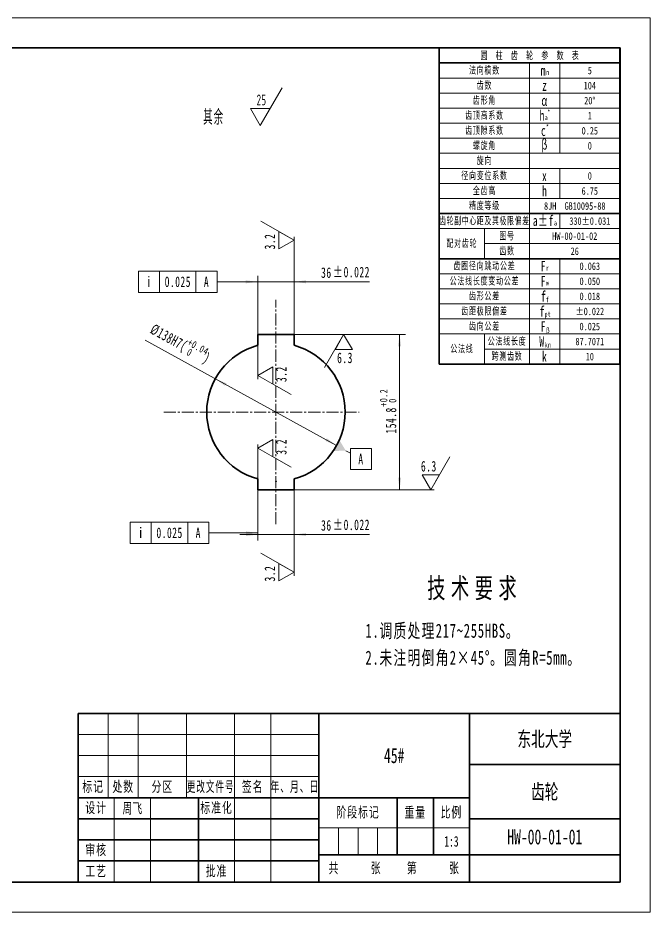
# Model space of a CAD drawing. Header units: millimetres. Extents: x -630 to 630, y -446 to 446.
# Drawn here: x 0 to 630, y -446 to 446 of the extents above; entities that cross this region are included whole.
import ezdxf
from ezdxf.enums import TextEntityAlignment as Align

# ---------------------------------------------------------------- set-up
doc = ezdxf.new("R2010")
doc.units = ezdxf.units.MM
doc.header["$PDSIZE"] = -5
doc.linetypes.add('点画线', pattern=[18, 12, -2, 2, -2])
doc.layers.get('0').update_dxf_attribs({"lineweight": 35})
for name, color, linetype, lineweight in [('中心线层', 1, '点画线', 18), ('尺寸线层', 3, 'Continuous', 18), ('粗实线层', 7, 'Continuous', 35), ('细实线层', 7, 'Continuous', 18)]:
    doc.layers.add(name, color=color, linetype=linetype, lineweight=lineweight)
doc.styles.add('_CAXA_TXTSTYLE_OVERRID_1', font='', dxfattribs={"width": 0.667, "height": 3.5})
doc.styles.add('TitleStyle', font='', dxfattribs={"width": 0.667})
doc.styles.add('机械', font='isocp', dxfattribs={"width": 0.667, "bigfont": 'gbcbig.shx'})
doc.styles.add('标准', font='', dxfattribs={"width": 0.667})
doc.styles.get('_CAXA_TXTSTYLE_OVERRID_1').set_extended_font_data('宋体')
doc.styles.get('TitleStyle').set_extended_font_data('宋体')
doc.styles.get('标准').set_extended_font_data('宋体')
doc.dimstyles.new('标准', dxfattribs={"dimscale": 3, "dimtxt": 3.5, "dimasz": 4, "dimexe": 2, "dimexo": 0, "dimtad": 1, "dimdsep": 46, "dimtxsty": '标准', "dimblk": '_CAXARROW', "dimcen": 0, "dimdle": 6, "dimazin": 2, "dimtfac": 0.707107, "dimtdec": 3, "dimtmove": 2, "dimatfit": 3, "dimfxl": 1, "dimfrac": 2, "dimtolj": 1, "dimarcsym": 1})

# ---------------------------------------------------------------- blocks, each defined once
blk = doc.blocks.new('*X2')
at = {"color": 3, "true_color": 0x00ff00}
for p, q in [((241.54, 338.16), (263.31, 375.86)), ((241.54, 338.16), (231.65, 355.3)), ((231.65, 355.3), (251.43, 355.3))]:
    blk.add_line(p, q, dxfattribs=at)
at = {"color": 3, "true_color": 0x00ff00, "line_spacing_factor": 1.15057, "style": '机械'}
for s, insert, char_height, width, attachment_point in [('\\T1.1;25', (247.8, 363.78), 10.605, 13.1871, 6), ('\\T1.1;  {\\H1.42857x; 其余   }', (169.5, 354.03), 10.5, 187.615, 1)]:
    blk.add_mtext(s, dxfattribs=dict(at, insert=insert, char_height=char_height, width=width, attachment_point=attachment_point))
blk = doc.blocks.new('*X4')
at = {"char_height": 3.5, "attachment_point": 1, "line_spacing_factor": 0.99982, "style": '_CAXA_TXTSTYLE_OVERRID_1'}
for s, insert, width in [('\\T1.1;m', (-26.31, -5.75), 3.2344), ('\\T1.1;{\\H0.5x;n}', (-24.51, -7.19), 1.4607)]:
    blk.add_mtext(s, dxfattribs=dict(at, insert=insert, width=width))
blk = doc.blocks.new('*X5')
at = {"char_height": 3.5, "attachment_point": 1, "line_spacing_factor": 0.99982, "style": '_CAXA_TXTSTYLE_OVERRID_1'}
for s, insert, width in [('\\T1.1;h', (-26.69, -20.71), 2.9475), ('\\T1.1;{\\H0.5x;*}', (-24.1, -20.5), 1.4216), ('\\T1.1;{\\H0.5x;a}', (-24.95, -22.21), 1.4607)]:
    blk.add_mtext(s, dxfattribs=dict(at, insert=insert, width=width))
blk = doc.blocks.new('*X6')
at = {"char_height": 3.5, "attachment_point": 1, "line_spacing_factor": 0.99982, "style": '_CAXA_TXTSTYLE_OVERRID_1'}
for s, insert, width in [('\\T1.1;c', (-26.22, -25.75), 2.5301), ('\\T1.1;{\\H0.5x;*}', (-24.58, -25.46), 1.4216)]:
    blk.add_mtext(s, dxfattribs=dict(at, insert=insert, width=width))
blk = doc.blocks.new('*X7')
at = {"char_height": 3.5, "attachment_point": 1, "line_spacing_factor": 0.99982, "style": '_CAXA_TXTSTYLE_OVERRID_1'}
for s, insert, width in [('\\T1.1;a%%Pf', (-28.92, -55.61), 13.5531), ('\\T1.1;{\\H0.5x;a}', (-21.89, -57.22), 1.4607)]:
    blk.add_mtext(s, dxfattribs=dict(at, insert=insert, width=width))
blk = doc.blocks.new('*X8')
at = {"char_height": 3.5, "attachment_point": 1, "line_spacing_factor": 0.99982, "style": '_CAXA_TXTSTYLE_OVERRID_1'}
for s, insert, width in [('\\T1.1;F', (-26.28, -70.75), 3.0518), ('\\T1.1;{\\H0.5x;r}', (-24.52, -72.19), 1.4216)]:
    blk.add_mtext(s, dxfattribs=dict(at, insert=insert, width=width))
blk = doc.blocks.new('*X9')
at = {"char_height": 3.5, "attachment_point": 1, "line_spacing_factor": 0.99982, "style": '_CAXA_TXTSTYLE_OVERRID_1'}
for s, insert, width in [('\\T1.1;F', (-26.33, -75.75), 3.0518), ('\\T1.1;{\\H0.5x;w}', (-24.57, -77.15), 1.6433)]:
    blk.add_mtext(s, dxfattribs=dict(at, insert=insert, width=width))
blk = doc.blocks.new('*X10')
at = {"char_height": 3.5, "attachment_point": 1, "line_spacing_factor": 0.99982, "style": '_CAXA_TXTSTYLE_OVERRID_1'}
for s, insert, width in [('\\T1.1;f', (-26.22, -80.75), 2.791), ('\\T1.1;{\\H0.5x;f}', (-24.56, -82.71), 1.3955)]:
    blk.add_mtext(s, dxfattribs=dict(at, insert=insert, width=width))
blk = doc.blocks.new('*X11')
at = {"char_height": 3.5, "attachment_point": 1, "line_spacing_factor": 0.99982, "style": '_CAXA_TXTSTYLE_OVERRID_1'}
for s, insert, width in [('\\T1.1;f', (-26.66, -85.75), 2.791), ('\\T1.1;{\\H0.5x;pt}', (-25.01, -87.54), 3.1666)]:
    blk.add_mtext(s, dxfattribs=dict(at, insert=insert, width=width))
blk = doc.blocks.new('*X12')
at = {"char_height": 3.5, "attachment_point": 1, "line_spacing_factor": 0.99982, "style": '_CAXA_TXTSTYLE_OVERRID_1'}
for s, insert, width in [('\\T1.1;F', (-26.3, -90.75), 3.0518), ('\\T1.1;{\\H0.5x;β}', (-24.54, -92.86), 1.4998)]:
    blk.add_mtext(s, dxfattribs=dict(at, insert=insert, width=width))
blk = doc.blocks.new('*X13')
at = {"char_height": 3.5, "attachment_point": 1, "line_spacing_factor": 0.99982, "style": '_CAXA_TXTSTYLE_OVERRID_1'}
for s, insert, width in [('\\T1.1;W', (-26.77, -95.75), 3.2344), ('\\T1.1;{\\H0.5x;kn}', (-24.96, -97.75), 3.297)]:
    blk.add_mtext(s, dxfattribs=dict(at, insert=insert, width=width))
blk = doc.blocks.new('*X3')
at = {"layer": '粗实线层'}
for p, q in [((-60, 0), (0, 0)), ((-60, -105), (-60, 0)), ((0, -105), (0, 0)), ((-60, -5), (0, -5)), ((-60, -55), (0, -55)), ((-60, -70), (0, -70)), ((-60, -105), (0, -105))]:
    blk.add_line(p, q, dxfattribs=at)
at = {"layer": '细实线层'}
for p, q in [((-30, -105), (-30, -5)), ((-20, -35), (-20, -5)), ((-60, -10), (0, -10)), ((-60, -15), (0, -15)), ((-60, -20), (0, -20)), ((-60, -25), (0, -25)), ((-60, -30), (0, -30)), ((-60, -35), (0, -35)), ((-60, -40), (0, -40)), ((-20, -50), (-20, -40)), ((-60, -45), (0, -45)), ((-60, -50), (0, -50)), ((-20, -60), (-20, -55)), ((-60, -60), (0, -60)), ((-45, -70), (-45, -60)), ((0, -65), (-45, -65)), ((-20, -105), (-20, -70)), ((-60, -75), (0, -75)), ((-60, -80), (0, -80)), ((-60, -85), (0, -85)), ((-60, -90), (0, -90)), ((-60, -95), (0, -95)), ((-45, -105), (-45, -95)), ((-45, -100), (0, -100))]:
    blk.add_line(p, q, dxfattribs=at)
at = {"layer": '尺寸线层'}
for name in ['*X4', '*X5', '*X6', '*X7', '*X8', '*X9', '*X10', '*X11', '*X12', '*X13']:
    blk.add_blockref(name, (0, 0), dxfattribs=at)
at = {"layer": '尺寸线层', "attachment_point": 5, "line_spacing_factor": 0.99982, "style": '标准'}
for s, insert, char_height, width in [('\\T1.1;法向模数', (-45, -7.5), 2.5, 58), ('\\T1.1;齿数', (-45, -12.5), 2.5, 58), ('\\T1.1;z', (-25, -12.5), 3.5, 18), ('\\T1.1;齿形角', (-45, -17.5), 2.5, 58), ('\\T1.1;α', (-25, -17.5), 3.5, 18), ('\\T1.1;齿顶高系数', (-45, -22.5), 2.5, 58), ('\\T1.1;齿顶隙系数', (-45, -27.5), 2.5, 58), ('\\T1.1;螺旋角', (-45, -32.5), 2.5, 58), ('\\T1.1;β', (-25, -32.5), 3.5, 18), ('\\T1.1;旋向', (-45, -37.5), 2.5, 58), ('\\T1.1;径向变位系数', (-45, -42.5), 2.5, 58), ('\\T1.1;x', (-25, -42.5), 3.5, 18), ('\\T1.1;全齿高', (-45, -47.5), 2.5, 58), ('\\T1.1;h', (-25, -47.5), 3.5, 18), ('\\T1.1;精度等级', (-45, -52.5), 2.5, 58), ('\\T1.1;{\\W0.651563;齿轮副中心距及其极限偏差}', (-45, -57.5), 2.5, 58), ('\\T1.1;图号', (-37.5, -62.5), 2.5, 28), ('\\T1.1;配对齿轮', (-52.5, -65), 2.5, 28), ('\\T1.1;齿数', (-37.5, -67.5), 2.5, 28), ('\\T1.1;齿圈径向跳动公差', (-45, -72.5), 2.5, 58), ('\\T1.1;公法线长度变动公差', (-45, -77.5), 2.5, 58), ('\\T1.1;齿形公差', (-45, -82.5), 2.5, 58), ('\\T1.1;齿距极限偏差', (-45, -87.5), 2.5, 58), ('\\T1.1;齿向公差', (-45, -92.5), 2.5, 58), ('\\T1.1;公法线长度', (-37.5, -97.5), 2.5, 28), ('\\T1.1;公法线', (-52.5, -100), 2.5, 28), ('\\T1.1;跨测齿数', (-37.5, -102.5), 2.5, 28), ('\\T1.1;k', (-25, -102.5), 3.5, 18)]:
    blk.add_mtext(s, dxfattribs=dict(at, insert=insert, char_height=char_height, width=width))
at = {"layer": '尺寸线层', "style": '标准', "width": 0.667}
for tag, p in [('标题', (-30, -2.5)), ('法向模数', (-10, -7.5)), ('齿数', (-10, -12.5)), ('齿形角', (-10, -17.5)), ('齿顶高系数', (-10, -22.5)), ('齿顶隙系数', (-10, -27.5)), ('螺旋角', (-10, -32.5)), ('旋向', (-15, -37.5)), ('径向变位系数', (-10, -42.5)), ('全齿高', (-10, -47.5)), ('精度等级', (-15, -52.5)), ('齿轮副中心距', (-10, -57.5)), ('配对齿轮图号', (-15, -62.5)), ('配对齿轮齿数', (-15, -67.5)), ('齿圈跳动公差', (-10, -72.5)), ('公法线公差', (-10, -77.5)), ('齿形公差', (-10, -82.5)), ('齿距极限偏差', (-10, -87.5)), ('齿向公差', (-10, -92.5)), ('公法线长度', (-10, -97.5)), ('跨测齿数', (-10, -102.5))]:
    blk.add_attdef(tag, text='', height=2.61, dxfattribs=at).set_placement(p, align=Align.MIDDLE_CENTER)
blk = doc.blocks.new('*X15')
at = {"color": 0, "char_height": 10.5, "attachment_point": 1, "rotation": 90, "line_spacing_factor": 1.15057, "style": '标准'}
for s, insert, width in [('\\T1.1;{\\H0.707107x;+0.2}', (360.76, 58.07), 60.9096), ('\\T1.1;{\\H0.707107x;0}', (369.62, 61.99), 60.9096), ('\\T1.1;154.8', (366.54, 31.35), 170.749)]:
    blk.add_mtext(s, dxfattribs=dict(at, insert=insert, width=width))
blk = doc.blocks.new('*X14')
at = {"layer": '尺寸线层', "linetype": 'Continuous'}
for points in [[(380.35, 130.1), (378.85, 118.1), (381.85, 118.1)], [(380.35, -24.7), (378.85, -12.7), (381.85, -12.7)]]:
    blk.add_hatch(color=0, dxfattribs=at).paths.add_polyline_path(points, flags=0)
at = {"layer": '尺寸线层', "color": 0, "linetype": 'Continuous'}
for p, q in [((275.17, 130.1), (386.35, 130.1)), ((380.35, -24.7), (380.35, 130.1)), ((257.17, -24.7), (386.35, -24.7))]:
    blk.add_line(p, q, dxfattribs=at)
at = {"layer": '尺寸线层', "color": 0}
blk.add_blockref('*X15', (0, 0), dxfattribs=at)
blk = doc.blocks.new('_CAXARROW')
blk.add_hatch(color=0).paths.add_polyline_path([(0, 0), (-1, 0.125), (-1, -0.125)], flags=0)
blk = doc.blocks.new('*X16')
at = {"layer": '尺寸线层', "color": 0, "linetype": 'Continuous'}
for p, q in [((0, 0), (-19.05, -33)), ((0, 0), (8.66, -15)), ((8.66, -15), (-8.66, -15))]:
    blk.add_line(p, q, dxfattribs=at)
at = {"layer": '尺寸线层', "color": 0, "insert": (-6.56, -23.4), "char_height": 10.5, "width": 23.0998, "attachment_point": 4, "line_spacing_factor": 1.15057, "style": '标准'}
blk.add_mtext('\\T1.1;6.3', dxfattribs=at)
blk = doc.blocks.new('*X18')
at = {"color": 0, "char_height": 10.5, "attachment_point": 1, "line_spacing_factor": 1.15057, "style": '标准'}
for s, insert, width in [('\\T1.1;36', (302.11, 196.93), 193.6623), ('\\T1.1;%%P0.022', (314.1, 197.51), 150.2427)]:
    blk.add_mtext(s, dxfattribs=dict(at, insert=insert, width=width))
blk = doc.blocks.new('*X17')
at = {"layer": '尺寸线层', "linetype": 'Continuous'}
for points in [[(239.17, 182.53), (227.17, 184.03), (227.17, 181.03)], [(275.17, 182.53), (287.17, 184.03), (287.17, 181.03)]]:
    blk.add_hatch(color=0, dxfattribs=at).paths.add_polyline_path(points, flags=0)
at = {"layer": '尺寸线层', "color": 0, "linetype": 'Continuous'}
for p, q in [((239.17, 130.1), (239.17, 188.53)), ((275.17, 130.1), (275.17, 188.53)), ((221.17, 182.53), (350.52, 182.53))]:
    blk.add_line(p, q, dxfattribs=at)
at = {"layer": '尺寸线层', "color": 0}
blk.add_blockref('*X18', (0, 0), dxfattribs=at)
blk = doc.blocks.new('*X19')
at = {"layer": '尺寸线层', "linetype": 'Continuous', "lineweight": -2}
blk.add_hatch(color=0, dxfattribs=at).paths.add_polyline_path([(0, 0), (-12, -1.5), (-12, 1.5)], flags=0)
at = {"layer": '尺寸线层', "color": 0, "linetype": 'Continuous', "lineweight": -2}
for p, q in [((-118.95, 10.5), (-97.95, 10.5)), ((-118.95, -10.5), (-118.95, 10.5)), ((-97.95, 10.5), (-97.95, -10.5)), ((-97.95, 10.5), (-40.51, 10.5)), ((-61.51, 10.5), (-61.51, -10.5)), ((-40.51, 10.5), (-40.51, -10.5)), ((-20.79, 0), (-40.51, 0)), ((0, 0), (-20.79, 0)), ((-97.95, -10.5), (-118.95, -10.5)), ((-97.95, -10.5), (-40.51, -10.5))]:
    blk.add_line(p, q, dxfattribs=at)
at = {"layer": '尺寸线层', "color": 0, "char_height": 10.5, "width": 21, "attachment_point": 5, "line_spacing_factor": 1.15057, "style": '标准'}
for s, insert in [('{\\fCXGDT;\\W1;\\T1;i}', (-108.45, 0)), ('\\T1.1;A', (-51.01, 0))]:
    blk.add_mtext(s, dxfattribs=dict(at, insert=insert))
at = {"layer": '尺寸线层', "color": 0, "lineweight": -2, "insert": (-92.7, 0), "char_height": 10.5, "width": 51.8963, "attachment_point": 4, "line_spacing_factor": 1.15057, "style": '标准'}
blk.add_mtext('\\T1.1;0.025', dxfattribs=at)
blk = doc.blocks.new('*X38')
at = {"layer": '粗实线层'}
for p, q in [((0, 56), (-180, 56)), ((-180, 56), (-180, 0)), ((-100, 56), (-100, 0)), ((-50, 56), (-50, 0)), ((0, 0), (0, 56)), ((0, 39), (-50, 39)), ((-50, 28), (-180, 28)), ((-140, 28), (-140, 0)), ((-74, 28), (-74, 9)), ((-62, 28), (-62, 9)), ((-100, 21), (-180, 21)), ((0, 21), (-50, 21)), ((-100, 14), (-180, 14)), ((0, 9), (-100, 9)), ((-100, 7), (-180, 7)), ((0, 0), (-180, 0))]:
    blk.add_line(p, q, dxfattribs=at)
at = {"layer": '细实线层'}
for p, q in [((-170, 56), (-170, 28)), ((-160, 56), (-160, 28)), ((-144, 56), (-144, 28)), ((-128, 56), (-128, 0)), ((-116, 56), (-116, 0)), ((-100, 49), (-180, 49)), ((-100, 42), (-180, 42)), ((-100, 35), (-180, 35)), ((-168, 28), (-168, 0)), ((-156, 28), (-156, 0)), ((-50, 18), (-100, 18)), ((-93.5, 18), (-93.5, 9)), ((-87, 18), (-87, 9)), ((-80.5, 18), (-80.5, 9))]:
    blk.add_line(p, q, dxfattribs=at)
at = {"layer": '尺寸线层', "char_height": 3.5, "attachment_point": 5, "line_spacing_factor": 0.99982, "style": '标准'}
for s, insert, width in [('\\T1.1;标记', (-175, 31.5), 18), ('\\T1.1;处数', (-165, 31.5), 18), ('\\T1.1;分区', (-152, 31.5), 30), ('\\T1.1;{\\W0.589113;更改文件号}', (-136, 31.5), 30), ('\\T1.1;签名', (-122, 31.5), 22), ('\\T1.1;{\\W0.602058;年、月、日}', (-108, 31.5), 30), ('\\T1.1;设计', (-174, 24.5), 22), ('\\T1.1;标准化', (-134, 24.5), 22), ('\\T1.1;阶段标记', (-87, 23), 50), ('\\T1.1;重量', (-68, 23), 22), ('\\T1.1;比例', (-56, 23), 22), ('\\T1.1;审核', (-174, 10.5), 22), ('\\T1.1;批准', (-134, 3.5), 22), ('\\T1.1;共', (-95, 4.5), 8), ('\\T1.1;张', (-81, 4.5), 8), ('\\T1.1;第', (-69, 4.5), 8), ('\\T1.1;张', (-55, 4.5), 8), ('\\T1.1;工艺', (-174, 3.5), 22)]:
    blk.add_mtext(s, dxfattribs=dict(at, insert=insert, width=width))
at = {"layer": '尺寸线层', "style": '标准'}
for tag, height, width, p in [('标记C', 3.65, 0.661301, (-175, 52.5)), ('处数C', 3.65, 0.661301, (-165, 52.5)), ('分区C', 3.65, 0.667, (-152, 52.5)), ('更改文件号C', 3.65, 0.495546, (-136, 52.5)), ('更改签名C', 3.65, 0.445051, (-122, 52.5)), ('更改日期C', 3.65, 0.606888, (-108, 52.5)), ('单位名称', 5.22, 0.667, (-25, 47.5)), ('标记B', 3.65, 0.661301, (-175, 45.5)), ('处数B', 3.65, 0.661301, (-165, 45.5)), ('分区B', 3.65, 0.667, (-152, 45.5)), ('更改文件号B', 3.65, 0.495546, (-136, 45.5)), ('更改签名B', 3.65, 0.445051, (-122, 45.5)), ('更改日期B', 3.65, 0.606888, (-108, 45.5)), ('材料名称', 5.22, 0.667, (-75, 42)), ('标记A', 3.65, 0.661301, (-175, 38.5)), ('处数A', 3.65, 0.661301, (-165, 38.5)), ('分区A', 3.65, 0.667, (-152, 38.5)), ('更改文件号A', 3.65, 0.495546, (-136, 38.5)), ('更改签名A', 3.65, 0.445051, (-122, 38.5)), ('更改日期A', 3.65, 0.606888, (-108, 38.5)), ('图纸名称', 5.22, 0.667, (-25, 30)), ('设计', 3.65, 0.667, (-162, 24.5)), ('设计日期', 3.65, 0.667, (-148, 24.5)), ('标准化', 3.65, 0.667, (-122, 24.5)), ('标准化日期', 3.65, 0.551084, (-108, 24.5)), ('图纸编号', 5.22, 0.667, (-25, 15)), ('阶段标记S', 3.65, 0.222525, (-96.75, 13.5)), ('阶段标记A', 3.65, 0.222525, (-90.25, 13.5)), ('阶段标记B', 3.65, 0.222525, (-83.75, 13.5)), ('阶段标记C', 3.65, 0.222525, (-77.25, 13.5)), ('重量', 3.65, 0.667, (-68, 13.5)), ('图纸比例', 3.65, 0.507715, (-56, 13.5)), ('审核', 3.65, 0.667, (-162, 10.5)), ('审核日期', 3.65, 0.667, (-148, 10.5)), ('页数', 3.65, 0.667, (-88, 4.5)), ('页码', 3.65, 0.667, (-62, 4.5)), ('投影符号', 3.65, 0.667, (-25, 4.5)), ('工艺', 3.65, 0.667, (-162, 3.5)), ('工艺日期', 3.65, 0.667, (-148, 3.5)), ('批准', 3.65, 0.667, (-122, 3.5)), ('批准日期', 3.65, 0.667, (-108, 3.5))]:
    blk.add_attdef(tag, text='', height=height, dxfattribs=dict(at, width=width)).set_placement(p, align=Align.MIDDLE_CENTER)
blk = doc.blocks.new('*X40')
at = {"color": 0, "char_height": 10.5, "attachment_point": 1, "rotation": 331.23446, "line_spacing_factor": 1.15057, "style": '标准'}
for s, insert, width in [('\\T1.1;%%C138H7(', (135.95, 141.13), 249.1564), ('\\T1.1;{\\H0.707107x;0}', (170.95, 116.6), 76.4911), ('\\T1.1;{\\H0.707107x;+0.04}', (171.77, 126.26), 76.4911), ('\\T1.1;)', (188.47, 112.3), 249.1564)]:
    blk.add_mtext(s, dxfattribs=dict(at, insert=insert, width=width))
blk = doc.blocks.new('*X39')
at = {"layer": '尺寸线层', "linetype": 'Continuous'}
for points in [[(196.68, 85.9), (207.92, 81.44), (206.48, 78.81)], [(317.65, 19.49), (307.85, 26.58), (306.41, 23.95)]]:
    blk.add_hatch(color=0, dxfattribs=at).paths.add_polyline_path(points, flags=0)
at = {"layer": '尺寸线层', "color": 0, "linetype": 'Continuous'}
blk.add_line((126.72, 124.31), (317.65, 19.49), dxfattribs=at)
at = {"layer": '尺寸线层', "color": 0}
blk.add_blockref('*X40', (0, 0), dxfattribs=at)
blk = doc.blocks.new('*X41')
at = {"layer": '尺寸线层'}
blk.add_hatch(color=0, dxfattribs=at).paths.add_polyline_path([(2.93, 5.31), (-2.93, -5.31), (9.19, -5.08)], flags=0)
at = {"layer": '尺寸线层', "color": 0, "lineweight": -2}
for p, q in [((9.19, -5.08), (13.78, -7.62)), ((34.78, -2.92), (13.78, -2.92)), ((13.78, -23.92), (13.78, -2.92)), ((34.78, -2.92), (34.78, -23.92)), ((13.78, -23.92), (34.78, -23.92))]:
    blk.add_line(p, q, dxfattribs=at)
at = {"layer": '尺寸线层', "color": 0, "lineweight": -2, "insert": (24.28, -13.42), "char_height": 10.5, "width": 21, "attachment_point": 5, "line_spacing_factor": 1.15057, "style": '标准'}
blk.add_mtext('\\T1.1;A', dxfattribs=at)
blk = doc.blocks.new('*X43')
at = {"color": 0, "char_height": 10.5, "attachment_point": 1, "line_spacing_factor": 1.15057, "style": '标准'}
for s, insert, width in [('\\T1.1;%%P0.022', (314.1, -54.32), 150.2427), ('\\T1.1;36', (302.11, -54.9), 193.6623)]:
    blk.add_mtext(s, dxfattribs=dict(at, insert=insert, width=width))
blk = doc.blocks.new('*X42')
at = {"layer": '尺寸线层', "linetype": 'Continuous'}
for points in [[(239.17, -69.3), (227.17, -70.8), (227.17, -67.8)], [(275.17, -69.3), (287.17, -70.8), (287.17, -67.8)]]:
    blk.add_hatch(color=0, dxfattribs=at).paths.add_polyline_path(points, flags=0)
at = {"layer": '尺寸线层', "color": 0, "linetype": 'Continuous'}
for p, q in [((239.17, -24.7), (239.17, -75.3)), ((275.17, -24.7), (275.17, -75.3)), ((350.52, -69.3), (221.17, -69.3))]:
    blk.add_line(p, q, dxfattribs=at)
at = {"layer": '尺寸线层', "color": 0}
blk.add_blockref('*X43', (0, 0), dxfattribs=at)
blk = doc.blocks.new('*X44')
at = {"layer": '尺寸线层', "linetype": 'Continuous', "lineweight": -2}
blk.add_hatch(color=0, dxfattribs=at).paths.add_polyline_path([(0, 0), (-12, -1.5), (-12, 1.5)], flags=0)
at = {"layer": '尺寸线层', "color": 0, "linetype": 'Continuous', "lineweight": -2}
for p, q in [((-127.35, 10.5), (-106.35, 10.5)), ((-127.35, -10.5), (-127.35, 10.5)), ((-106.35, 10.5), (-106.35, -10.5)), ((-106.35, 10.5), (-48.9, 10.5)), ((-69.9, 10.5), (-69.9, -10.5)), ((-48.9, 10.5), (-48.9, -10.5)), ((-43.86, 0), (-48.9, 0)), ((0, 0), (-43.86, 0)), ((-106.35, -10.5), (-127.35, -10.5)), ((-106.35, -10.5), (-48.9, -10.5))]:
    blk.add_line(p, q, dxfattribs=at)
at = {"layer": '尺寸线层', "color": 0, "char_height": 10.5, "width": 21, "attachment_point": 5, "line_spacing_factor": 1.15057, "style": '标准'}
for s, insert in [('{\\fCXGDT;\\W1;\\T1;i}', (-116.85, 0)), ('\\T1.1;A', (-59.4, 0))]:
    blk.add_mtext(s, dxfattribs=dict(at, insert=insert))
at = {"layer": '尺寸线层', "color": 0, "lineweight": -2, "insert": (-101.1, 0), "char_height": 10.5, "width": 51.8963, "attachment_point": 4, "line_spacing_factor": 1.15057, "style": '标准'}
blk.add_mtext('\\T1.1;0.025', dxfattribs=at)
blk = doc.blocks.new('*X45')
at = {"layer": '尺寸线层', "color": 0, "linetype": 'Continuous'}
for p, q in [((0, 0), (19.05, 33)), ((0, 0), (-8.66, 15)), ((-8.66, 15), (8.66, 15))]:
    blk.add_line(p, q, dxfattribs=at)
at = {"layer": '尺寸线层', "color": 0, "linetype": 'Continuous', "lineweight": -2}
blk.add_line((-25.07, 0), (3.5, 0), dxfattribs=at)
at = {"layer": '尺寸线层', "color": 0, "insert": (5.93, 23.4), "char_height": 10.5, "width": 23.0998, "attachment_point": 6, "line_spacing_factor": 1.15057, "style": '标准'}
blk.add_mtext('\\T1.1;6.3', dxfattribs=at)
blk = doc.blocks.new('*X46')
at = {"layer": '尺寸线层', "color": 0, "linetype": 'Continuous', "lineweight": -2}
blk.add_line((0, 31.59), (0, -3.5), dxfattribs=at)
at = {"layer": '尺寸线层', "color": 0, "linetype": 'Continuous'}
for p, q in [((0, 0), (-33, 19.05)), ((-15, -8.66), (-15, 8.66)), ((0, 0), (-15, -8.66))]:
    blk.add_line(p, q, dxfattribs=at)
at = {"layer": '尺寸线层', "color": 0, "insert": (-24.03, 6.56), "char_height": 10.5, "width": 23.0998, "attachment_point": 6, "rotation": 90, "line_spacing_factor": 1.15057, "style": '标准'}
blk.add_mtext('\\T1.1;3.2', dxfattribs=at)
blk = doc.blocks.new('*X47')
at = {"layer": '尺寸线层', "color": 0, "linetype": 'Continuous'}
for p, q in [((0, 0), (-33, 19.05)), ((-15, -8.66), (-15, 8.66)), ((0, 0), (-15, -8.66))]:
    blk.add_line(p, q, dxfattribs=at)
at = {"layer": '尺寸线层', "color": 0, "linetype": 'Continuous', "lineweight": -2}
blk.add_line((0, -35.43), (0, 3.5), dxfattribs=at)
at = {"layer": '尺寸线层', "color": 0, "insert": (-24.03, 6.56), "char_height": 10.5, "width": 23.0998, "attachment_point": 6, "rotation": 90, "line_spacing_factor": 1.15057, "style": '标准'}
blk.add_mtext('\\T1.1;3.2', dxfattribs=at)
blk = doc.blocks.new('*X48')
at = {"layer": '尺寸线层', "color": 0, "linetype": 'Continuous', "lineweight": -2}
blk.add_line((0, 30.13), (0, -3.5), dxfattribs=at)
at = {"layer": '尺寸线层', "color": 0, "linetype": 'Continuous'}
for p, q in [((0, 0), (15, 8.66)), ((0, 0), (33, -19.05)), ((15, 8.66), (15, -8.66))]:
    blk.add_line(p, q, dxfattribs=at)
at = {"layer": '尺寸线层', "color": 0, "insert": (23.4, -6.56), "char_height": 10.5, "width": 23.0998, "attachment_point": 4, "rotation": 90, "line_spacing_factor": 1.15057, "style": '标准'}
blk.add_mtext('\\T1.1;3.2', dxfattribs=at)
blk = doc.blocks.new('*X49')
at = {"layer": '尺寸线层', "color": 0, "linetype": 'Continuous'}
for p, q in [((0, 0), (15, 8.66)), ((0, 0), (33, -19.05)), ((15, 8.66), (15, -8.66))]:
    blk.add_line(p, q, dxfattribs=at)
at = {"layer": '尺寸线层', "color": 0, "linetype": 'Continuous', "lineweight": -2}
blk.add_line((0, -30.7), (0, 3.5), dxfattribs=at)
at = {"layer": '尺寸线层', "color": 0, "insert": (23.4, -6.56), "char_height": 10.5, "width": 23.0998, "attachment_point": 4, "rotation": 90, "line_spacing_factor": 1.15057, "style": '标准'}
blk.add_mtext('\\T1.1;3.2', dxfattribs=at)
blk = doc.blocks.new('*X50')
at = {"layer": '尺寸线层', "color": 0, "lineweight": -2, "line_spacing_factor": 1.15057}
for s, insert, char_height, width, attachment_point, style in [('\\T1.3;技术要求', (108.87, 0), 20, 485.9002, 2, 'TitleStyle'), ('\\T1.1;1.调质处理217~255HBS。\\P2.未注明倒角2×45%%D。圆角R=5mm。', (0, -45.55), 14, 242.9501, 1, '标准')]:
    blk.add_mtext(s, dxfattribs=dict(at, insert=insert, char_height=char_height, width=width, attachment_point=attachment_point, style=style))
blk = doc.blocks.new('*X51')
at = {"layer": '粗实线层'}
for p, q in [((200, 138.5), (-200, 138.5)), ((200, -138.5), (200, 138.5)), ((-200, -138.5), (200, -138.5))]:
    blk.add_line(p, q, dxfattribs=at)
at = {"layer": '细实线层'}
for p, q in [((210, 148.5), (-210, 148.5)), ((210, -148.5), (210, 148.5)), ((-210, -148.5), (210, -148.5))]:
    blk.add_line(p, q, dxfattribs=at)

msp = doc.modelspace()

# ---------------------------------------------------------------- linework, layer by layer
at = {"layer": '中心线层'}
for p, q in [((257.166, -59.064), (257.166, 164.458)), ((145.405, 52.697), (340.168, 52.697))]:
    msp.add_line(p, q, dxfattribs=at)
at = {"layer": '粗实线层'}
for p, q in [((239.166, 119.308), (239.166, 130.097)), ((239.166, 130.097), (275.166, 130.097)), ((275.166, 119.308), (275.166, 130.097)), ((239.166, -13.914), (239.166, -24.703)), ((275.166, -13.914), (275.166, -24.703)), ((239.166, -24.703), (275.166, -24.703))]:
    msp.add_line(p, q, dxfattribs=at)
msp.add_arc((257.166, 52.697), 69, 105.121665, 254.878335, dxfattribs=at)
msp.add_point((257.166, -16.303), dxfattribs=at)

# ---------------------------------------------------------------- block references
at = {"layer": '尺寸线层', "color": 3}
msp.add_blockref('*X2', (0, 0), dxfattribs=at)
at = {"layer": '尺寸线层'}
msp.add_blockref('*X50', (346.288, -112.567), dxfattribs=at)
at = {"layer": '粗实线层'}
ref = msp.add_blockref('*X3', (599.911, 415.563), dxfattribs=dict(at, xscale=3, yscale=3, zscale=3))
ref.add_attrib('标题', '圆  柱  齿  轮  参  数  表', dxfattribs={"layer": '尺寸线层', "height": 7.5, "style": '标准', "width": 0.667}).set_placement((509.911, 408.063), align=Align.MIDDLE_CENTER)
ref.add_attrib('法向模数', '5', dxfattribs={"layer": '尺寸线层', "height": 7.5, "style": '标准', "width": 0.667}).set_placement((569.911, 393.063), align=Align.MIDDLE_CENTER)
ref.add_attrib('齿数', '104', dxfattribs={"layer": '尺寸线层', "height": 7.5, "style": '标准', "width": 0.667}).set_placement((569.911, 378.063), align=Align.MIDDLE_CENTER)
ref.add_attrib('齿形角', '20%%D', dxfattribs={"layer": '尺寸线层', "height": 7.5, "style": '标准', "width": 0.667}).set_placement((569.911, 363.063), align=Align.MIDDLE_CENTER)
ref.add_attrib('齿顶高系数', '1', dxfattribs={"layer": '尺寸线层', "height": 7.5, "style": '标准', "width": 0.667}).set_placement((569.911, 348.063), align=Align.MIDDLE_CENTER)
ref.add_attrib('齿顶隙系数', '0.25', dxfattribs={"layer": '尺寸线层', "height": 7.5, "style": '标准', "width": 0.667}).set_placement((569.911, 333.063), align=Align.MIDDLE_CENTER)
ref.add_attrib('螺旋角', '0', dxfattribs={"layer": '尺寸线层', "height": 7.5, "style": '标准', "width": 0.667}).set_placement((569.911, 318.063), align=Align.MIDDLE_CENTER)
ref.add_attrib('径向变位系数', '0', dxfattribs={"layer": '尺寸线层', "height": 7.5, "style": '标准', "width": 0.667}).set_placement((569.911, 288.063), align=Align.MIDDLE_CENTER)
ref.add_attrib('全齿高', '6.75', dxfattribs={"layer": '尺寸线层', "height": 7.5, "style": '标准', "width": 0.667}).set_placement((569.911, 273.063), align=Align.MIDDLE_CENTER)
ref.add_attrib('精度等级', '8JH  GB10095-88', dxfattribs={"layer": '尺寸线层', "height": 7.5, "style": '标准', "width": 0.667}).set_placement((554.911, 258.063), align=Align.MIDDLE_CENTER)
ref.add_attrib('齿轮副中心距', '330%%P0.031', dxfattribs={"layer": '尺寸线层', "height": 7.5, "style": '标准', "width": 0.667}).set_placement((569.911, 243.063), align=Align.MIDDLE_CENTER)
ref.add_attrib('配对齿轮图号', 'HW-00-01-02', dxfattribs={"layer": '尺寸线层', "height": 7.5, "style": '标准', "width": 0.667}).set_placement((554.911, 228.063), align=Align.MIDDLE_CENTER)
ref.add_attrib('配对齿轮齿数', '26', dxfattribs={"layer": '尺寸线层', "height": 7.5, "style": '标准', "width": 0.667}).set_placement((554.911, 213.063), align=Align.MIDDLE_CENTER)
ref.add_attrib('齿圈跳动公差', '0.063', dxfattribs={"layer": '尺寸线层', "height": 7.5, "style": '标准', "width": 0.667}).set_placement((569.911, 198.063), align=Align.MIDDLE_CENTER)
ref.add_attrib('公法线公差', '0.050', dxfattribs={"layer": '尺寸线层', "height": 7.5, "style": '标准', "width": 0.667}).set_placement((569.911, 183.063), align=Align.MIDDLE_CENTER)
ref.add_attrib('齿形公差', '0.018', dxfattribs={"layer": '尺寸线层', "height": 7.5, "style": '标准', "width": 0.667}).set_placement((569.911, 168.063), align=Align.MIDDLE_CENTER)
ref.add_attrib('齿距极限偏差', '%%P0.022', dxfattribs={"layer": '尺寸线层', "height": 7.5, "style": '标准', "width": 0.667}).set_placement((569.911, 153.063), align=Align.MIDDLE_CENTER)
ref.add_attrib('齿向公差', '0.025', dxfattribs={"layer": '尺寸线层', "height": 7.5, "style": '标准', "width": 0.667}).set_placement((569.911, 138.063), align=Align.MIDDLE_CENTER)
ref.add_attrib('公法线长度', '87.7071', dxfattribs={"layer": '尺寸线层', "height": 7.5, "style": '标准', "width": 0.667}).set_placement((569.911, 123.063), align=Align.MIDDLE_CENTER)
ref.add_attrib('跨测齿数', '10', dxfattribs={"layer": '尺寸线层', "height": 7.5, "style": '标准', "width": 0.667}).set_placement((569.911, 108.063), align=Align.MIDDLE_CENTER)
ref = msp.add_blockref('*X38', (600, -415.5), dxfattribs=dict(at, xscale=3, yscale=3, zscale=3))
ref.add_attrib('单位名称', '东北大学', dxfattribs={"layer": '尺寸线层', "height": 15, "style": '标准', "width": 0.667}).set_placement((525, -273), align=Align.MIDDLE_CENTER)
ref.add_attrib('图纸名称', '齿轮', dxfattribs={"layer": '尺寸线层', "height": 15, "style": '标准', "width": 0.667}).set_placement((525, -325.5), align=Align.MIDDLE_CENTER)
ref.add_attrib('图纸编号', 'HW-00-01-01', dxfattribs={"layer": '尺寸线层', "height": 15, "style": '标准', "width": 0.667}).set_placement((525, -370.5), align=Align.MIDDLE_CENTER)
ref.add_attrib('材料名称', '45#', dxfattribs={"layer": '尺寸线层', "height": 15, "style": '标准', "width": 0.667}).set_placement((375, -289.5), align=Align.MIDDLE_CENTER)
ref.add_attrib('图纸比例', '1:3', dxfattribs={"layer": '尺寸线层', "height": 10.5, "style": '标准', "width": 0.667}).set_placement((432, -375), align=Align.MIDDLE_CENTER)
ref.add_attrib('设计', '周飞', dxfattribs={"layer": '尺寸线层', "height": 10.5, "style": '标准', "width": 0.667}).set_placement((114, -342), align=Align.MIDDLE_CENTER)

# ---------------------------------------------------------------- dimensions: what is measured, and where the dimension line sits
at = {"layer": '尺寸线层'}
dim = msp.add_linear_dim(base=(380.349, 130.097), p1=(257.166, -24.703), p2=(275.166, 130.097), angle=90, dimstyle='标准', override={"dimsah": 1, "dimtol": 1, "dimtp": 0.2, "dimtm": 0, "dimtfill": 1, "dimtzin": 8}, dxfattribs=at)
dim.commit()
dim.dimension.update_dxf_attribs({"geometry": '*X14', "text_midpoint": (380.349, 52.697)})
dim = msp.add_linear_dim(base=(239.166, -69.3), p1=(275.166, -24.703), p2=(239.166, -24.703), dimstyle='标准', override={"dimsah": 1, "dimtol": 1, "dimtp": 0.022, "dimtm": 0.022, "dimtfac": 1, "dimtfill": 1, "dimtzin": 8}, dxfattribs=at)
dim.commit()
dim.dimension.update_dxf_attribs({"geometry": '*X42', "text_midpoint": (326.314, -69.3), "dimtype": 160})

# ---------------------------------------------------------------- wipeouts: each hides what was drawn before it
for points in [[(260.166, 215.299), (275.166, 223.96), (275.166, 223.96), (260.166, 232.62), (260.166, 232.62)], [(198.471, 182.53), (198.471, 183.03), (198.471, 183.03), (198.471, 193.03), (198.471, 193.03), (177.471, 193.03), (177.471, 193.03), (141.023, 193.03), (141.023, 193.03), (120.023, 193.03), (120.023, 193.03), (120.023, 183.03), (120.023, 183.03), (120.023, 172.03), (120.023, 172.03), (141.023, 172.03), (141.023, 172.03), (177.471, 172.03), (177.471, 172.03), (198.471, 172.03), (198.471, 172.03)], [(190.262, -67.604), (190.262, -67.104), (190.262, -67.104), (190.262, -57.104), (190.262, -57.104), (169.262, -57.104), (169.262, -57.104), (132.814, -57.104), (132.814, -57.104), (111.814, -57.104), (111.814, -57.104), (111.814, -67.104), (111.814, -67.104), (111.814, -78.104), (111.814, -78.104), (132.814, -78.104), (132.814, -78.104), (169.262, -78.104), (169.262, -78.104), (190.262, -78.104), (190.262, -78.104)], [(260.166, -115.552), (275.166, -106.892), (275.166, -106.892), (260.166, -98.231), (260.166, -98.231)]]:
    msp.add_wipeout(points).dxf.layer = '尺寸线层'

# ---------------------------------------------------------------- next in the draw order: block references
for name, p in [('*X47', (275.166, 223.96)), ('*X19', (238.976, 182.53)), ('*X44', (239.166, -67.604)), ('*X46', (275.166, -106.892))]:
    msp.add_blockref(name, p, dxfattribs=at)

# ---------------------------------------------------------------- next in the draw order: wipeouts: each hides what was drawn before it
msp.add_wipeout([(324.621, 130.097), (315.961, 115.097), (315.961, 115.097), (333.281, 115.097), (333.281, 115.097)]).dxf.layer = '尺寸线层'

# ---------------------------------------------------------------- next in the draw order: linework, layer by layer
at = {"layer": '粗实线层'}
msp.add_arc((257.166, 52.697), 69, 285.121665, 74.878335, dxfattribs=at)

# ---------------------------------------------------------------- next in the draw order: block references
at = {"layer": '尺寸线层'}
msp.add_blockref('*X16', (324.621, 130.097), dxfattribs=at)

# ---------------------------------------------------------------- next in the draw order: dimensions: what is measured, and where the dimension line sits
dim = msp.add_linear_dim(base=(275.166, 182.53), p1=(239.166, 130.097), p2=(275.166, 130.097), dimstyle='标准', override={"dimsah": 1, "dimtol": 1, "dimtp": 0.0215, "dimtm": 0.0215, "dimtfac": 1, "dimtfill": 1, "dimtzin": 8}, dxfattribs=at)
dim.commit()
dim.dimension.update_dxf_attribs({"geometry": '*X17', "text_midpoint": (326.314, 182.53), "dimtype": 160})
dim = msp.add_diameter_dim_2p(p1=(317.651, 19.493), p2=(196.681, 85.902), text='\\A1;%%C138H7({\\H0.707107x;\\S+0.04^  0;})', dimstyle='标准', override={"dimpost": '%%C<>', "dimsah": 1, "dimtfill": 1, "dimtolj": 0, "dimtzin": 8}, dxfattribs=at)
dim.commit()
dim.dimension.update_dxf_attribs({"geometry": '*X39', "text_midpoint": (154.023, 109.32), "dimtype": 163})

# ---------------------------------------------------------------- next in the draw order: wipeouts: each hides what was drawn before it
for points in [[(254.166, 80.516), (254.166, 92.011), (254.166, 92.011), (254.166, 97.836), (254.166, 97.836), (244.076, 92.011), (244.076, 92.011), (239.166, 89.176), (239.166, 89.176)], [(239.166, 16.783), (254.166, 8.123), (254.166, 8.123), (254.166, 25.444), (254.166, 25.444)], [(331.341, -4.601), (352.341, -4.601), (352.341, 16.399), (352.341, -4.601), (352.341, 16.399), (331.341, 16.399)], [(411.416, -24.703), (419.895, -10.018), (419.895, -10.018), (420.077, -9.703), (420.077, -9.703), (402.756, -9.703), (402.756, -9.703), (402.938, -10.018), (402.938, -10.018)]]:
    msp.add_wipeout(points).dxf.layer = '尺寸线层'

# ---------------------------------------------------------------- next in the draw order: block references
for name, p in [('*X48', (239.166, 89.176)), ('*X49', (239.166, 16.783)), ('*X41', (317.557, 19.321)), ('*X45', (411.416, -24.703))]:
    msp.add_blockref(name, p, dxfattribs=at)
at = {"layer": '粗实线层', "xscale": 3, "yscale": 3, "zscale": 3}
msp.add_blockref('*X51', (0, 0), dxfattribs=at)

doc.saveas('drawing.dxf')
